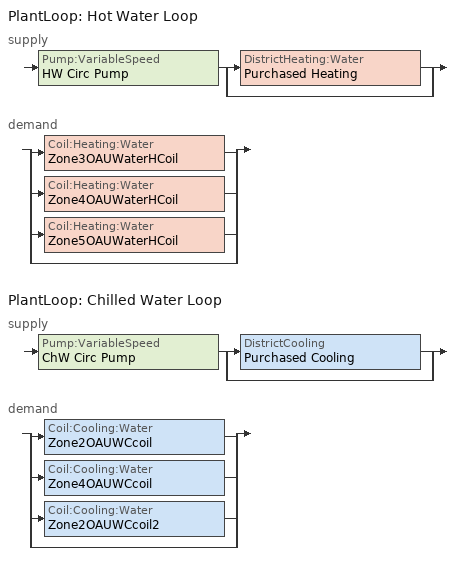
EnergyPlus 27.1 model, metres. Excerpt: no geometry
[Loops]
PlantLoop 'Hot Water Loop'
 supply: Pump:VariableSpeed 'HW Circ Pump' > split
  | DistrictHeating:Water 'Purchased Heating'
  | bypass
 demand: split
  | Coil:Heating:Water 'Zone3OAUWaterHCoil'
  | Coil:Heating:Water 'Zone4OAUWaterHCoil'
  | Coil:Heating:Water 'Zone5OAUWaterHCoil'
  | bypass
PlantLoop 'Chilled Water Loop'
 supply: Pump:VariableSpeed 'ChW Circ Pump' > split
  | DistrictCooling 'Purchased Cooling'
  | bypass
 demand: split
  | Coil:Cooling:Water 'Zone2OAUWCcoil'
  | Coil:Cooling:Water 'Zone4OAUWCcoil'
  | Coil:Cooling:Water 'Zone2OAUWCcoil2'
  | bypass
[Coil:Heating:Fuel]
Zone2OAUHeatingCoil: Availability Schedule=OAUnitOASched_01; Fuel Type=NaturalGas; Burner Efficiency=0.77; Nominal Capacity {W}=30000
[ZoneControl:Thermostat] Control Type Schedule=Zone Control Type Sched; Control 1=Heating Setpoint with SB; Control 2=Cooling Setpoint with SB
Name | Zone or ZoneList
Zone 2 Thermostat | SPACE2-1
Zone 4 Thermostat | SPACE4-1
[Coil:Cooling:Water] Availability Schedule=OAUnitOASched_01; Design Air Flow Rate {m3/s}=0.84; Design Inlet Water Temperature {C}=6.67; Design Inlet Air Temperature {C}=30; Design Outlet Air Temperature {C}=11; Design Inlet Air Humidity Ratio {kgWater/kgDryAir}=0.014; Design Outlet Air Humidity Ratio {kgWater/kgDryAir}=0.008; Type of Analysis=SimpleAnalysis; Heat Exchanger Configuration=CrossFlow
Name | Design Water Flow Rate {m3/s}
Zone2OAUWCcoil2 | 0.002
Zone4OAUWCcoil; Zone2OAUWCcoil | 0.001
[ZoneHVAC:OutdoorAirUnit] Availability Schedule=OAUnitOASched_01
Name | Zone | Outdoor Air Flow Rate {m3/s} | Outdoor Air Schedule | Supply Fan | Supply Fan Placement | Exhaust Fan | Exhaust Air Flow Rate {m3/s} | Exhaust Air Schedule | Unit Control Type | Outdoor Air Unit List | High Air Control Temperature Schedule | Low Air Control Temperature Schedule
Zone5WaterOutAir | SPACE5-1 | autosize | OAUnitOASched_01 | Zone5OAUFan2 | DrawThrough | Zone5OAUextFan1 | autosize | OAUnitOASched_01 | NeutralControl | Zone5OAUEquip2
Zone4OutAir | SPACE4-1 | autosize | OAUnitOASched_01 | Zone4OAUFan | BlowThrough | Zone4OAUextFan | autosize | OAUnitOASched_01 | NEUTRALCONTROL | Zone4OAEQLIST
Zone3OutAir | SPACE3-1 | 0.42 | OAUnitOASched_02 | Zone3OAUFan | DrawThrough | Zone3OAUextFan | 0.42 | OAUnitOASched_02 | NeutralControl | Zone3OAEQLIST
Zone2OutAir | SPACE2-1 | 0.42 | OAUnitOASched_01 | Zone2OAUFan | BlowThrough | Zone2OAUExhaustFan | 0.42 | OAUnitOASched_01 | TemperatureControl | Zone2OAEQLIST | OAUHiCtrlTemp | OAULoCtrlTemp
[Fan:SystemModel] Availability Schedule=OAUnitOASched_01; Speed Control Method=Discrete; Electric Power Minimum Flow Rate Fraction=0; Design Pressure Rise {Pa}=75; Motor Efficiency=0.9; Motor In Air Stream Fraction=1; Design Electric Power Consumption {W}=AUTOSIZE; Design Power Sizing Method=TotalEfficiencyAndPressure; Fan Total Efficiency=0.5
Name | Design Maximum Air Flow Rate {m3/s}
Zone5OAUFan2; Zone5OAUextFan1; Zone3OAUextFan; Zone4OAUFan; Zone4OAUextFan | AUTOSIZE
Zone3OAUFan; Zone2OAUFan; Zone2OAUExhaustFan | 0.42
[ZoneHVAC:OutdoorAirUnit:EquipmentList]
Name | Component 1 | Component 2 | Component 3 | Component 4
Zone5OAUEquip2 | DX Cooling Coil System 52 | Zone5OAUWaterHCoil
Zone4OAEQLIST | Zone4OAUHX | Zone4OAUWCcoil | Zone4OAUWaterHCoil
Zone3OAEQLIST | Zone3OAUHX | DX Cooling Coil System 3 | Zone3OAUWaterHCoil
Zone2OAEQLIST | Zone2OAUHX | Zone2OAUWCcoil | Zone2OAUHeatingCoil | Zone2OAUWCcoil2
[HeatExchanger:AirToAir:FlatPlate]
Zone4OAUHX: Availability Schedule=OAUnitOASched_01; Flow Arrangement Type=CrossFlowBothUnmixed; Economizer Lockout=No; Ratio of Supply to Secondary hA Values=1; Nominal Supply Air Flow Rate {m3/s}=0.84; Nominal Supply Air Inlet Temperature {C}=24; Nominal Supply Air Outlet Temperature {C}=20; Nominal Secondary Air Flow Rate {m3/s}=0.84; Nominal Secondary Air Inlet Temperature {C}=17; Nominal Electric Power {W}=0
[CoilSystem:Cooling:DX] Availability Schedule=OAUnitOASched_01
Name | Cooling Coil
DX Cooling Coil System 52 | ACDXCoil 52
DX Cooling Coil System 3 | ACDXCoil 3
[Coil:Cooling:DX:SingleSpeed] Gross Rated Total Cooling Capacity {W}=autosize; Gross Rated Sensible Heat Ratio=autosize; Gross Rated Cooling COP {W/W}=3; 2023 Rated Evaporator Fan Power Per Volume Flow Rate {W/(m3/s)}=934.4; Total Cooling Capacity Function of Temperature Curve=WindACCoolCapFT; Total Cooling Capacity Function of Flow Fraction Curve=WindACCoolCapFFF; Energy Input Ratio Function of Temperature Curve=WindACEIRFT; Energy Input Ratio Function of Flow Fraction Curve=WindACEIRFFF; Part Load Fraction Correlation Curve=WindACPLFFPLR
Name | Availability Schedule | Rated Air Flow Rate {m3/s}
ACDXCoil 52 | FanAndCoilAvailSched | autosize
ACDXCoil 3 | OAUnitOASched_01 | 0.42
[Zone equipment]
SPACE5-1: Zone5WaterOutAir, Zone5DXOutAir
SPACE4-1: Zone4OutAir
SPACE3-1: Zone3OutAir
SPACE2-1: Zone2OutAir
[Sizing:Plant] Loop Design Temperature Difference {deltaC}=5
Name | Loop Type | Design Loop Exit Temperature {C}
Chilled Water Loop | Cooling | 15
Hot Water Loop | Heating | 82
[Sizing:Zone] Zone Cooling Design Supply Air Temperature Input Method=SupplyAirTemperature; Zone Cooling Design Supply Air Temperature {C}=12; Zone Heating Design Supply Air Temperature Input Method=SupplyAirTemperature; Zone Heating Design Supply Air Temperature {C}=50; Zone Cooling Design Supply Air Humidity Ratio {kgWater/kgDryAir}=0.008; Zone Heating Design Supply Air Humidity Ratio {kgWater/kgDryAir}=0.008; Zone Heating Sizing Factor=0; Zone Cooling Sizing Factor=0; Cooling Design Air Flow Method=DesignDay; Cooling Design Air Flow Rate {m3/s}=0; Heating Design Air Flow Method=DesignDay; Heating Design Air Flow Rate {m3/s}=0; Account for Dedicated Outdoor Air System=No; Dedicated Outdoor Air System Control Strategy=NeutralSupplyAir; Dedicated Outdoor Air Low Setpoint Temperature for Design {C}=autosize; Dedicated Outdoor Air High Setpoint Temperature for Design {C}=autosize
Name | Design Specification Outdoor Air Object
SPACE2-1 | SZ DSOA SPACE2-1
SPACE4-1 | SZ DSOA SPACE4-1
[DesignSpecification:OutdoorAir] Outdoor Air Method=Flow/Zone; Outdoor Air Flow per Person {m3/s-person}=0; Outdoor Air Flow per Zone Floor Area {m3/s-m2}=0; Outdoor Air Flow per Zone {m3/s}=0.42
SZ DSOA SPACE2-1; SZ DSOA SPACE4-1
[Coil:Heating:Water] Availability Schedule=OAUnitOASched_01; Performance Input Method=NominalCapacity; Rated Inlet Water Temperature {C}=82.2; Rated Inlet Air Temperature {C}=16.6; Rated Outlet Water Temperature {C}=71.1; Rated Outlet Air Temperature {C}=32.2
Name | U-Factor Times Area Value {W/K} | Maximum Water Flow Rate {m3/s} | Rated Capacity {W}
Zone5OAUWaterHCoil; Zone4OAUWaterHCoil | autosize | autosize | autosize
Zone3OAUWaterHCoil | 400 | 0.0005 | 30000
[Pump:VariableSpeed] Design Pump Head {Pa}=300000; Motor Efficiency=0.87; Fraction of Motor Inefficiencies to Fluid Stream=0; Coefficient 1 of the Part Load Performance Curve=0; Coefficient 2 of the Part Load Performance Curve=1; Coefficient 3 of the Part Load Performance Curve=0; Coefficient 4 of the Part Load Performance Curve=0; Design Minimum Flow Rate {m3/s}=0; Pump Control Type=INTERMITTENT
Name | Design Maximum Flow Rate {m3/s} | Design Power Consumption {W}
HW Circ Pump | 0.002 | 900
ChW Circ Pump | 0.004 | 1800
[DistrictHeating:Water]
Purchased Heating: Nominal Capacity {W}=1000000
[PlantLoop] Fluid Type=Water; Maximum Loop Temperature {C}=100; Maximum Loop Flow Rate {m3/s}=0.002; Minimum Loop Flow Rate {m3/s}=0; Plant Loop Volume {m3}=autocalculate; Load Distribution Scheme=Optimal
Name | Plant Equipment Operation Scheme | Minimum Loop Temperature {C}
Hot Water Loop | Hot Loop Operation | 2
Chilled Water Loop | Chilled Loop Operation | 1
[PlantEquipmentList]
heating plant: Purchased Heating
cooling plant: Purchased Cooling
[PlantEquipmentOperation:HeatingLoad]
Purchased Heating Only: Load Range 1 Lower Limit {W}=0; Load Range 1 Upper Limit {W}=1000000; Range 1 Equipment List=heating plant
[PlantEquipmentOperationSchemes] Control Scheme 1 Schedule=ON
Name | Control Scheme 1
Hot Loop Operation | Purchased Heating Only
Chilled Loop Operation | Purchased Cooling Only
[HeatExchanger:AirToAir:SensibleAndLatent] Availability Schedule=OAUnitOASched_01; Nominal Supply Air Flow Rate {m3/s}=0.42; Sensible Effectiveness at 100% Heating Air Flow=0.76; Latent Effectiveness at 100% Heating Air Flow=0.68; Sensible Effectiveness at 100% Cooling Air Flow=0.76; Latent Effectiveness at 100% Cooling Air Flow=0.68; Nominal Electric Power {W}=200; Supply Air Outlet Temperature Control=No; Heat Exchanger Type=Plate; Frost Control Type=None; Threshold Temperature {C}=1.7; Initial Defrost Time Fraction=0.083; Rate of Defrost Time Fraction Increase {1/K}=0.012; Economizer Lockout=No; Sensible Effectiveness of Heating Air Flow Curve=SenEffectivenessTable; Latent Effectiveness of Heating Air Flow Curve=LatEffectivenessTable; Sensible Effectiveness of Cooling Air Flow Curve=SenEffectivenessTable; Latent Effectiveness of Cooling Air Flow Curve=LatEffectivenessTable
Zone3OAUHX; Zone2OAUHX
[DistrictCooling]
Purchased Cooling: Nominal Capacity {W}=1000000
[PlantEquipmentOperation:CoolingLoad]
Purchased Cooling Only: Load Range 1 Lower Limit {W}=0; Load Range 1 Upper Limit {W}=1000000; Range 1 Equipment List=cooling plant
[ThermostatSetpoint:SingleHeating]
Heating Setpoint with SB: Setpoint Temperature Schedule=Heating Setpoints
[ThermostatSetpoint:SingleCooling]
Cooling Setpoint with SB: Setpoint Temperature Schedule=Cooling Setpoints
[Schedule:Compact]
Zone Control Type Sched: Through: 3/31, For: AllDays, Until: 24:00, 1, Through: 9/30, For: AllDays, Until: 24:00, 2, Through: 12/31, For: AllDays, Until: 24:00, 1
OAUnitOASched_02: Through: 12/31, For: AllDays, Until: 7:00, .8, Until:12:00, 1, Until:18:00, .7, Until:24:00, 0
OAULoCtrlTemp: Through: 12/31, For: AllDays, Until: 24:00, 10
OAUHiCtrlTemp: Through: 12/31, For: AllDays, Until: 24:00, 15
ON; OAUnitOASched_01: Through: 12/31, For: AllDays, Until: 24:00, 1
FanAndCoilAvailSched: Through: 3/31, For: AllDays, Until: 24:00, 0, Through: 9/30, For: Weekdays SummerDesignDay, Until: 7:00, 1, Until: 17:00, 1, Until: 24:00, 1, For: AllOtherDays, Until: 24:00, 0, Through: 12/31, For: AllDays, Until: 24:00, 1
Heating Setpoints: Through: 12/31, For: AllDays, Until: 7:00, 15, Until: 17:00, 20, Until: 24:00, 15
Cooling Setpoints: Through: 12/31, For: AllDays, Until: 7:00, 20, Until: 17:00, 20, Until: 24:00, 20
[Table:IndependentVariable]
airFlowRatio: Linear, Linear, 0, 10, Dimensionless, 0.75, 1
[Table:IndependentVariableList]
effectiveness_IndependentVariableList: airFlowRatio
[Table:Lookup]
SenEffectivenessTable: effectiveness_IndependentVariableList, DivisorOnly, 0.76, 0, 10, Dimensionless, 0.81, 0.76
LatEffectivenessTable: effectiveness_IndependentVariableList, DivisorOnly, 0.68, 0, 10, Dimensionless, 0.73, 0.68
[Curve:Quadratic]
Name | Coefficient1 Constant | Coefficient2 x | Coefficient3 x**2 | Minimum Value of x | Maximum Value of x
WindACCoolCapFFF | 0.8 | 0.2 | 0 | 0.5 | 1.5
WindACEIRFFF | 1.1552 | -0.1808 | 0.0256 | 0.5 | 1.5
WindACPLFFPLR | 0.85 | 0.15 | 0 | 0 | 1
[Curve:Biquadratic] Minimum Value of x=12.77778; Maximum Value of x=23.88889; Minimum Value of y=18; Maximum Value of y=46.11111
Name | Coefficient1 Constant | Coefficient2 x | Coefficient3 x**2 | Coefficient4 y | Coefficient5 y**2 | Coefficient6 x*y
WindACCoolCapFT | 0.942588 | 0.00954335 | 0.00068377 | -0.0110427 | 5.249e-06 | -9.72e-06
WindACEIRFT | 0.342414 | 0.034885 | -0.0006237 | 0.00497722 | 0.000437951 | -0.000728028
